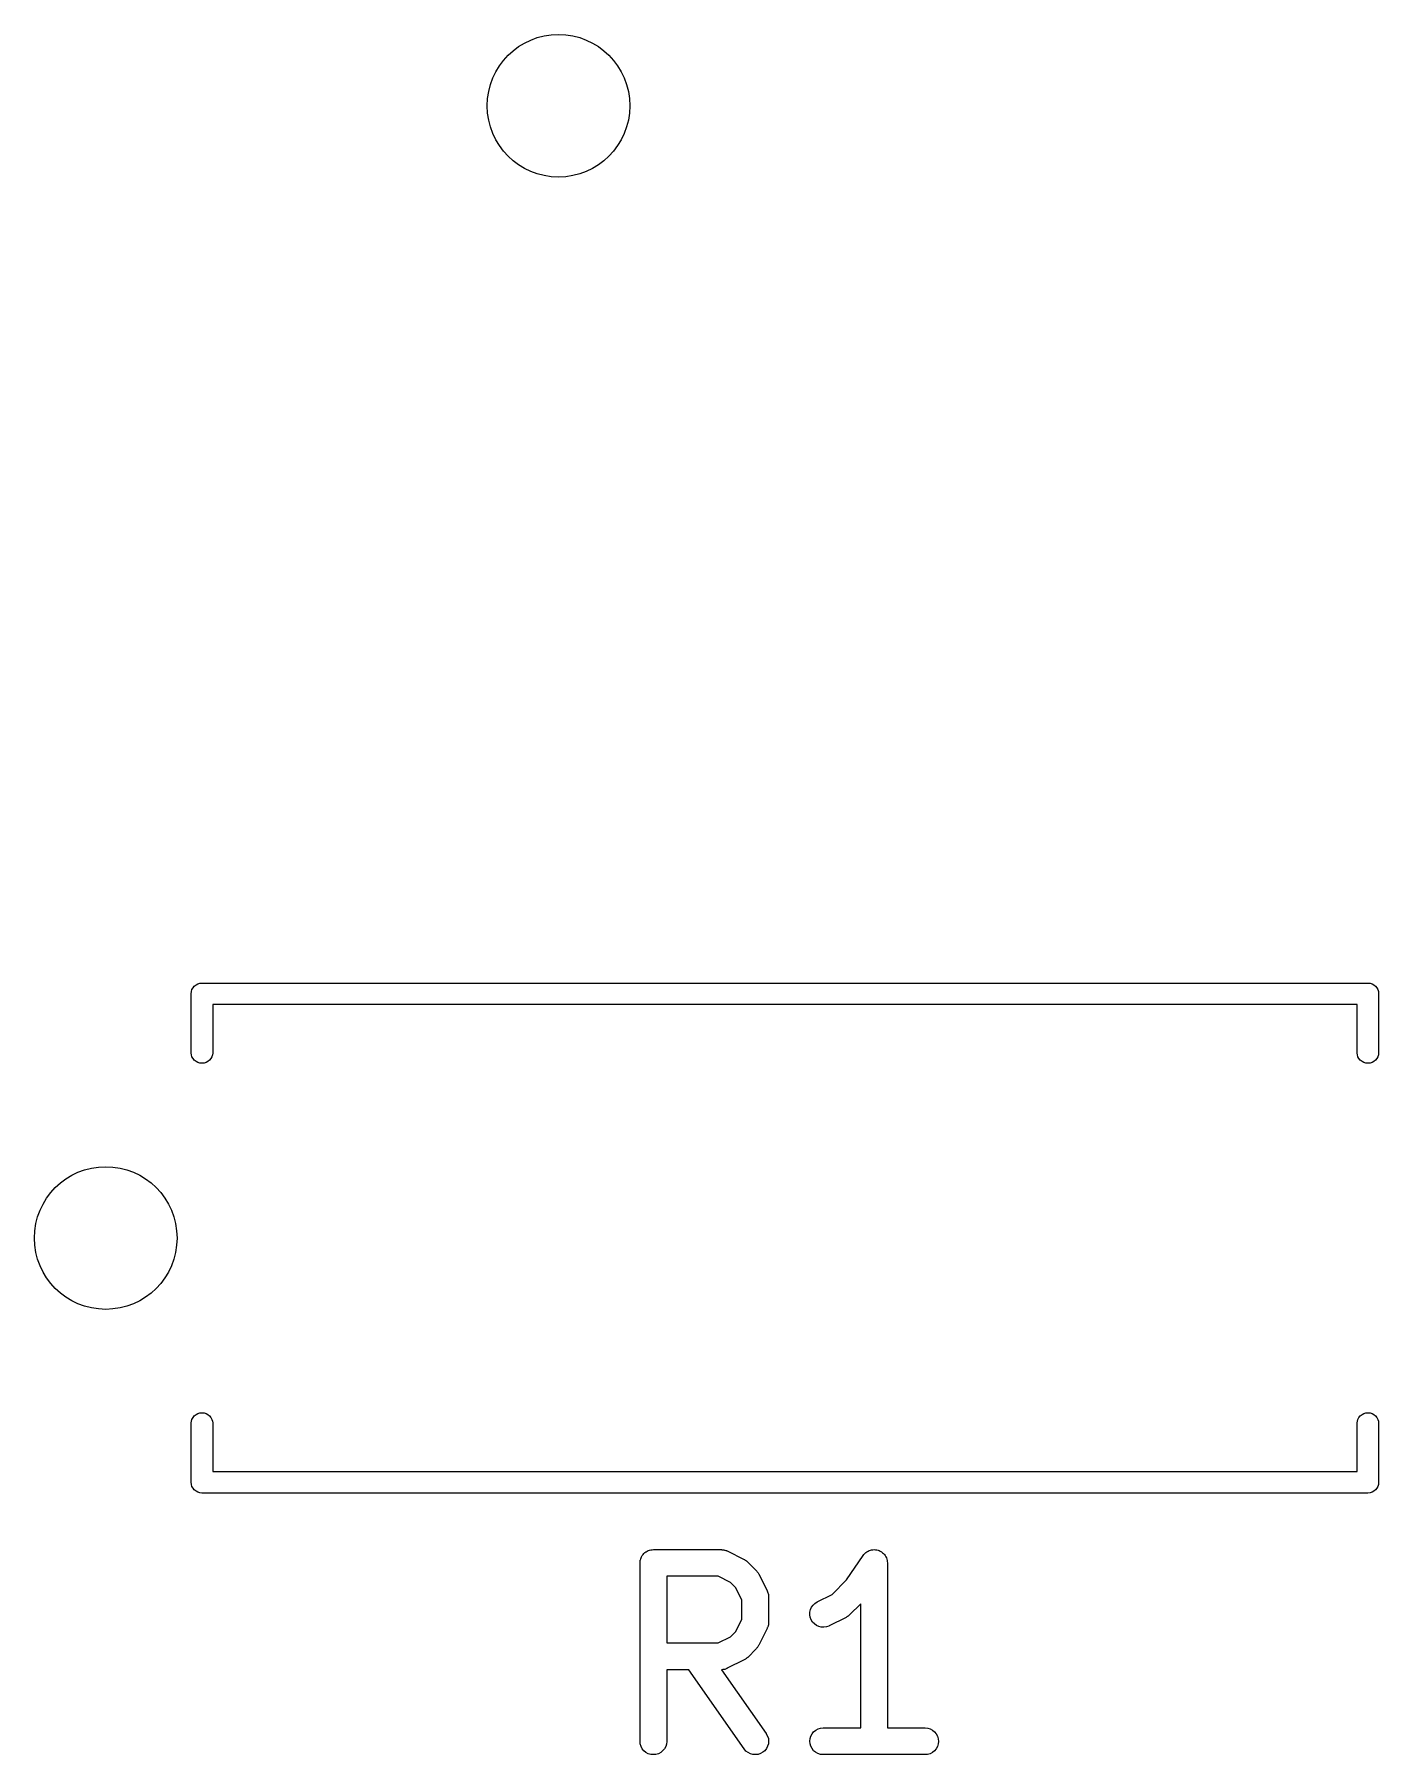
# Model space of a CAD drawing. Extents: x 93.9 to 128.9, y -118.8 to -92.
# Drawn here: x 105.01 to 112.55, y -118.47 to -108.82 of the extents above; entities that cross this region are included whole.
import ezdxf

# ---------------------------------------------------------------- set-up
doc = ezdxf.new("R2010")
doc.units = 0
doc.layers.add('BLACK', color=7, linetype='CONTINUOUS')

msp = doc.modelspace()

# ---------------------------------------------------------------- linework, layer by layer
at = {"layer": 'BLACK', "linetype": 'CONTINUOUS'}
for p, q in [((105.89, -114.2), (105.891, -114.188)), ((105.89, -114.203), (105.89, -114.2)), ((105.89, -114.533), (105.89, -114.203)), ((105.891, -114.188), (105.894, -114.177)), ((105.894, -114.177), (105.9, -114.167)), ((105.9, -114.167), (105.907, -114.157)), ((105.907, -114.157), (105.917, -114.15)), ((105.917, -114.15), (105.927, -114.144)), ((105.927, -114.144), (105.938, -114.141)), ((105.938, -114.141), (105.947, -114.14)), ((105.947, -114.14), (105.95, -114.14)), ((105.95, -114.14), (105.953, -114.14)), ((105.953, -114.14), (112.487, -114.14)), ((112.487, -114.14), (112.49, -114.14)), ((112.49, -114.14), (112.493, -114.14)), ((112.493, -114.14), (112.502, -114.141)), ((112.502, -114.141), (112.513, -114.144)), ((112.513, -114.144), (112.523, -114.15)), ((112.523, -114.15), (112.533, -114.157)), ((112.533, -114.157), (112.54, -114.167)), ((112.54, -114.167), (112.546, -114.177)), ((112.546, -114.177), (112.549, -114.188)), ((112.549, -114.188), (112.55, -114.2)), ((112.55, -114.2), (112.55, -114.203)), ((112.55, -114.203), (112.55, -114.533)), ((112.43, -114.26), (106.01, -114.26)), ((106.01, -114.26), (106.01, -114.533)), ((112.43, -114.533), (112.43, -114.26)), ((105.891, -114.542), (105.89, -114.533)), ((105.894, -114.553), (105.891, -114.542)), ((105.9, -114.563), (105.894, -114.553)), ((105.907, -114.573), (105.9, -114.563)), ((105.917, -114.58), (105.907, -114.573)), ((105.927, -114.586), (105.917, -114.58)), ((105.938, -114.589), (105.927, -114.586)), ((105.95, -114.59), (105.938, -114.589)), ((105.962, -114.589), (105.95, -114.59)), ((105.973, -114.586), (105.962, -114.589)), ((105.983, -114.58), (105.973, -114.586)), ((105.993, -114.573), (105.983, -114.58)), ((106, -114.563), (105.993, -114.573)), ((106.006, -114.553), (106, -114.563)), ((106.009, -114.542), (106.006, -114.553)), ((106.01, -114.533), (106.009, -114.542)), ((112.431, -114.542), (112.43, -114.533)), ((112.434, -114.553), (112.431, -114.542)), ((112.44, -114.563), (112.434, -114.553)), ((112.447, -114.573), (112.44, -114.563)), ((112.457, -114.58), (112.447, -114.573)), ((112.467, -114.586), (112.457, -114.58)), ((112.478, -114.589), (112.467, -114.586)), ((112.49, -114.59), (112.478, -114.589)), ((112.502, -114.589), (112.49, -114.59)), ((112.513, -114.586), (112.502, -114.589)), ((112.523, -114.58), (112.513, -114.586)), ((112.533, -114.573), (112.523, -114.58)), ((112.54, -114.563), (112.533, -114.573)), ((112.546, -114.553), (112.54, -114.563)), ((112.549, -114.542), (112.546, -114.553)), ((112.55, -114.533), (112.549, -114.542)), ((105.89, -116.607), (105.891, -116.598)), ((105.89, -116.937), (105.89, -116.607)), ((105.891, -116.598), (105.894, -116.587)), ((105.894, -116.587), (105.9, -116.577)), ((105.9, -116.577), (105.907, -116.567)), ((105.907, -116.567), (105.917, -116.56)), ((105.917, -116.56), (105.927, -116.554)), ((105.927, -116.554), (105.938, -116.551)), ((105.938, -116.551), (105.95, -116.55)), ((105.95, -116.55), (105.962, -116.551)), ((105.962, -116.551), (105.973, -116.554)), ((105.973, -116.554), (105.983, -116.56)), ((105.983, -116.56), (105.993, -116.567)), ((105.993, -116.567), (106, -116.577)), ((106, -116.577), (106.006, -116.587)), ((106.006, -116.587), (106.009, -116.598)), ((106.009, -116.598), (106.01, -116.607)), ((106.01, -116.607), (106.01, -116.88)), ((112.43, -116.607), (112.431, -116.598)), ((112.43, -116.88), (112.43, -116.607)), ((112.431, -116.598), (112.434, -116.587)), ((112.434, -116.587), (112.44, -116.577)), ((112.44, -116.577), (112.447, -116.567)), ((112.447, -116.567), (112.457, -116.56)), ((112.457, -116.56), (112.467, -116.554)), ((112.467, -116.554), (112.478, -116.551)), ((112.478, -116.551), (112.49, -116.55)), ((112.49, -116.55), (112.502, -116.551)), ((112.502, -116.551), (112.513, -116.554)), ((112.513, -116.554), (112.523, -116.56)), ((112.523, -116.56), (112.533, -116.567)), ((112.533, -116.567), (112.54, -116.577)), ((112.54, -116.577), (112.546, -116.587)), ((112.546, -116.587), (112.549, -116.598)), ((112.549, -116.598), (112.55, -116.607)), ((112.55, -116.607), (112.55, -116.937)), ((106.01, -116.88), (112.43, -116.88)), ((105.89, -116.94), (105.89, -116.937)), ((105.891, -116.952), (105.89, -116.94)), ((105.894, -116.963), (105.891, -116.952)), ((105.9, -116.973), (105.894, -116.963)), ((105.907, -116.983), (105.9, -116.973)), ((105.917, -116.99), (105.907, -116.983)), ((105.927, -116.996), (105.917, -116.99)), ((105.938, -116.999), (105.927, -116.996)), ((105.95, -117), (105.938, -116.999)), ((105.953, -117), (105.95, -117)), ((112.487, -117), (105.953, -117)), ((112.49, -117), (112.487, -117)), ((112.502, -116.999), (112.49, -117)), ((112.513, -116.996), (112.502, -116.999)), ((112.523, -116.99), (112.513, -116.996)), ((112.533, -116.983), (112.523, -116.99)), ((112.54, -116.973), (112.533, -116.983)), ((112.546, -116.963), (112.54, -116.973)), ((112.549, -116.952), (112.546, -116.963)), ((112.55, -116.943), (112.549, -116.952)), ((112.55, -116.937), (112.55, -116.94)), ((112.55, -116.94), (112.55, -116.943)), ((112.55, -116.943), (112.55, -116.943)), ((108.407, -117.391), (108.408, -117.384)), ((108.407, -117.392), (108.407, -117.391)), ((108.407, -118.392), (108.407, -117.392)), ((108.407, -117.392), (108.407, -117.392)), ((108.407, -117.392), (108.407, -117.392)), ((108.407, -117.392), (108.407, -117.392)), ((108.408, -117.384), (108.408, -117.377)), ((108.408, -117.377), (108.409, -117.377)), ((108.409, -117.377), (108.411, -117.37)), ((108.409, -117.377), (108.409, -117.377)), ((108.411, -117.37), (108.413, -117.363)), ((108.413, -117.363), (108.416, -117.357)), ((108.413, -117.363), (108.413, -117.363)), ((108.413, -117.363), (108.413, -117.363)), ((108.416, -117.357), (108.42, -117.35)), ((108.42, -117.35), (108.425, -117.345)), ((108.42, -117.35), (108.42, -117.35)), ((108.42, -117.35), (108.42, -117.35)), ((108.425, -117.345), (108.429, -117.339)), ((108.429, -117.339), (108.435, -117.334)), ((108.429, -117.339), (108.429, -117.339)), ((108.429, -117.339), (108.429, -117.339)), ((108.435, -117.334), (108.44, -117.33)), ((108.44, -117.33), (108.441, -117.33)), ((108.441, -117.33), (108.447, -117.326)), ((108.441, -117.33), (108.441, -117.33)), ((108.447, -117.326), (108.453, -117.323)), ((108.453, -117.323), (108.454, -117.323)), ((108.454, -117.323), (108.461, -117.321)), ((108.454, -117.323), (108.454, -117.323)), ((108.461, -117.321), (108.467, -117.319)), ((108.467, -117.319), (108.468, -117.319)), ((108.468, -117.319), (108.475, -117.318)), ((108.468, -117.319), (108.468, -117.319)), ((108.475, -117.318), (108.482, -117.317)), ((108.482, -117.317), (108.863, -117.317)), ((108.863, -117.317), (108.864, -117.317)), ((108.864, -117.317), (108.866, -117.318)), ((108.866, -117.318), (108.868, -117.318)), ((108.868, -117.318), (108.873, -117.318)), ((108.873, -117.318), (108.878, -117.319)), ((108.878, -117.319), (108.881, -117.32)), ((108.881, -117.32), (108.883, -117.32)), ((108.883, -117.32), (108.888, -117.322)), ((108.888, -117.322), (108.892, -117.323)), ((108.892, -117.323), (108.894, -117.325)), ((108.894, -117.325), (108.896, -117.325)), ((108.896, -117.325), (108.992, -117.373)), ((108.992, -117.373), (108.993, -117.373)), ((108.993, -117.373), (108.996, -117.376)), ((108.996, -117.376), (109, -117.378)), ((109, -117.378), (109.002, -117.38)), ((109.002, -117.38), (109.005, -117.381)), ((109.005, -117.381), (109.008, -117.384)), ((109.008, -117.384), (109.011, -117.387)), ((109.011, -117.387), (109.059, -117.435)), ((109.566, -117.487), (109.658, -117.351)), ((109.658, -117.35), (109.663, -117.344)), ((109.658, -117.351), (109.658, -117.35)), ((109.658, -117.35), (109.658, -117.35)), ((109.658, -117.35), (109.658, -117.35)), ((109.658, -117.35), (109.658, -117.35)), ((109.663, -117.344), (109.668, -117.339)), ((109.668, -117.339), (109.673, -117.334)), ((109.668, -117.339), (109.668, -117.339)), ((109.668, -117.339), (109.668, -117.339)), ((109.673, -117.334), (109.679, -117.33)), ((109.679, -117.33), (109.686, -117.326)), ((109.679, -117.33), (109.679, -117.33)), ((109.679, -117.33), (109.679, -117.33)), ((109.686, -117.326), (109.692, -117.323)), ((109.692, -117.323), (109.699, -117.321)), ((109.692, -117.323), (109.692, -117.323)), ((109.692, -117.323), (109.692, -117.323)), ((109.699, -117.321), (109.706, -117.319)), ((109.706, -117.319), (109.713, -117.318)), ((109.706, -117.319), (109.706, -117.319)), ((109.706, -117.319), (109.706, -117.319)), ((109.713, -117.318), (109.721, -117.317)), ((109.721, -117.317), (109.721, -117.317)), ((109.721, -117.317), (109.728, -117.318)), ((109.721, -117.317), (109.721, -117.317)), ((109.728, -117.318), (109.735, -117.319)), ((109.735, -117.319), (109.735, -117.319)), ((109.735, -117.319), (109.735, -117.319)), ((109.735, -117.319), (109.742, -117.321)), ((109.742, -117.321), (109.749, -117.323)), ((109.749, -117.323), (109.749, -117.323)), ((109.749, -117.323), (109.749, -117.323)), ((109.749, -117.323), (109.755, -117.327)), ((109.755, -117.327), (109.762, -117.33)), ((109.762, -117.33), (109.762, -117.33)), ((109.762, -117.33), (109.762, -117.33)), ((109.762, -117.33), (109.767, -117.335)), ((109.767, -117.335), (109.773, -117.34)), ((109.773, -117.34), (109.773, -117.34)), ((109.773, -117.34), (109.773, -117.34)), ((109.773, -117.34), (109.778, -117.345)), ((109.778, -117.345), (109.782, -117.351)), ((109.782, -117.351), (109.782, -117.351)), ((109.782, -117.351), (109.783, -117.351)), ((109.783, -117.351), (109.786, -117.357)), ((109.786, -117.357), (109.789, -117.364)), ((109.789, -117.364), (109.789, -117.364)), ((109.789, -117.364), (109.789, -117.364)), ((109.789, -117.364), (109.791, -117.371)), ((109.791, -117.371), (109.794, -117.378)), ((109.794, -117.378), (109.794, -117.378)), ((109.794, -117.378), (109.794, -117.378)), ((109.794, -117.378), (109.794, -117.385)), ((109.794, -117.385), (109.795, -117.392)), ((109.795, -117.392), (109.795, -118.317)), ((108.557, -117.467), (108.557, -117.841)), ((108.845, -117.467), (108.557, -117.467)), ((108.914, -117.502), (108.845, -117.467)), ((109.059, -117.435), (109.059, -117.435)), ((109.059, -117.435), (109.062, -117.439)), ((109.062, -117.439), (109.065, -117.442)), ((109.065, -117.442), (109.067, -117.444)), ((109.067, -117.444), (109.069, -117.447)), ((109.069, -117.447), (109.071, -117.451)), ((109.071, -117.451), (109.073, -117.454)), ((109.073, -117.454), (109.12, -117.549)), ((109.485, -117.569), (109.566, -117.487)), ((108.944, -117.532), (108.914, -117.502)), ((108.978, -117.601), (108.944, -117.532)), ((109.12, -117.549), (109.121, -117.55)), ((109.121, -117.55), (109.122, -117.552)), ((109.122, -117.552), (109.123, -117.554)), ((109.123, -117.554), (109.124, -117.559)), ((109.124, -117.559), (109.126, -117.564)), ((109.126, -117.564), (109.126, -117.566)), ((109.126, -117.566), (109.127, -117.568)), ((109.127, -117.568), (109.127, -117.573)), ((109.127, -117.573), (109.128, -117.578)), ((109.128, -117.578), (109.128, -117.581)), ((109.128, -117.581), (109.128, -117.583)), ((109.128, -117.583), (109.128, -117.726)), ((109.401, -117.611), (109.485, -117.569)), ((108.978, -117.708), (108.978, -117.601)), ((109.359, -117.683), (109.36, -117.668)), ((109.362, -117.697), (109.359, -117.683)), ((109.36, -117.668), (109.363, -117.654)), ((109.363, -117.654), (109.369, -117.641)), ((109.369, -117.641), (109.378, -117.629)), ((109.378, -117.629), (109.388, -117.619)), ((109.388, -117.619), (109.401, -117.611)), ((109.57, -117.693), (109.567, -117.695)), ((109.573, -117.691), (109.57, -117.693)), ((109.575, -117.69), (109.573, -117.691)), ((109.579, -117.687), (109.575, -117.69)), ((109.582, -117.684), (109.579, -117.687)), ((109.583, -117.684), (109.582, -117.684)), ((109.645, -117.621), (109.583, -117.684)), ((109.645, -118.317), (109.645, -117.621)), ((108.914, -117.807), (108.944, -117.777)), ((108.944, -117.777), (108.978, -117.708)), ((109.12, -117.759), (109.073, -117.854)), ((109.121, -117.757), (109.12, -117.759)), ((109.122, -117.755), (109.121, -117.757)), ((109.124, -117.75), (109.122, -117.755)), ((109.126, -117.746), (109.124, -117.75)), ((109.127, -117.741), (109.126, -117.743)), ((109.126, -117.743), (109.126, -117.746)), ((109.128, -117.731), (109.127, -117.736)), ((109.127, -117.736), (109.127, -117.741)), ((109.128, -117.726), (109.128, -117.727)), ((109.128, -117.727), (109.128, -117.729)), ((109.128, -117.729), (109.128, -117.731)), ((109.367, -117.711), (109.362, -117.697)), ((109.375, -117.724), (109.367, -117.711)), ((109.385, -117.734), (109.375, -117.724)), ((109.397, -117.743), (109.385, -117.734)), ((109.41, -117.749), (109.397, -117.743)), ((109.424, -117.752), (109.41, -117.749)), ((109.439, -117.753), (109.424, -117.752)), ((109.453, -117.751), (109.439, -117.753)), ((109.467, -117.746), (109.453, -117.751)), ((109.468, -117.745), (109.467, -117.746)), ((109.563, -117.698), (109.468, -117.745)), ((109.567, -117.695), (109.563, -117.698)), ((108.557, -117.841), (108.845, -117.841)), ((108.845, -117.841), (108.914, -117.807)), ((109.059, -117.874), (109.011, -117.922)), ((109.061, -117.871), (109.059, -117.874)), ((109.064, -117.868), (109.061, -117.871)), ((109.066, -117.865), (109.064, -117.868)), ((109.068, -117.863), (109.066, -117.865)), ((109.07, -117.859), (109.068, -117.863)), ((109.072, -117.855), (109.07, -117.859)), ((109.073, -117.854), (109.072, -117.855)), ((108.992, -117.936), (108.896, -117.983)), ((108.995, -117.933), (108.992, -117.936)), ((108.999, -117.931), (108.995, -117.933)), ((109.001, -117.93), (108.999, -117.931)), ((109.004, -117.928), (109.001, -117.93)), ((109.007, -117.925), (109.004, -117.928)), ((109.01, -117.922), (109.007, -117.925)), ((109.011, -117.922), (109.01, -117.922)), ((108.681, -117.991), (108.557, -117.991)), ((108.557, -117.991), (108.557, -118.392)), ((108.992, -118.435), (108.681, -117.991)), ((108.865, -117.991), (108.864, -117.991)), ((108.864, -117.991), (109.115, -118.349)), ((108.867, -117.991), (108.865, -117.991)), ((108.872, -117.99), (108.867, -117.991)), ((108.877, -117.99), (108.872, -117.99)), ((108.88, -117.989), (108.877, -117.99)), ((108.882, -117.989), (108.88, -117.989)), ((108.887, -117.987), (108.882, -117.989)), ((108.891, -117.986), (108.887, -117.987)), ((108.893, -117.984), (108.891, -117.986)), ((108.895, -117.984), (108.893, -117.984)), ((108.896, -117.983), (108.895, -117.984)), ((109.115, -118.349), (109.115, -118.35)), ((109.115, -118.35), (109.122, -118.363)), ((109.122, -118.363), (109.127, -118.377)), ((109.361, -118.377), (109.365, -118.363)), ((109.365, -118.363), (109.372, -118.35)), ((109.372, -118.35), (109.381, -118.339)), ((109.381, -118.339), (109.393, -118.33)), ((109.393, -118.33), (109.406, -118.323)), ((109.406, -118.323), (109.42, -118.319)), ((109.42, -118.319), (109.434, -118.317)), ((109.434, -118.317), (109.645, -118.317)), ((109.795, -118.317), (110.006, -118.317)), ((110.006, -118.317), (110.007, -118.317)), ((110.007, -118.317), (110.021, -118.319)), ((110.021, -118.319), (110.035, -118.323)), ((110.035, -118.323), (110.048, -118.33)), ((110.048, -118.33), (110.059, -118.34)), ((110.059, -118.34), (110.068, -118.351)), ((110.068, -118.351), (110.075, -118.364)), ((110.075, -118.364), (110.079, -118.378)), ((108.408, -118.407), (108.407, -118.392)), ((108.413, -118.421), (108.408, -118.407)), ((108.419, -118.434), (108.413, -118.421)), ((108.429, -118.445), (108.419, -118.434)), ((108.44, -118.455), (108.429, -118.445)), ((108.453, -118.462), (108.44, -118.455)), ((108.467, -118.466), (108.453, -118.462)), ((108.51, -118.462), (108.496, -118.466)), ((108.523, -118.455), (108.51, -118.462)), ((108.534, -118.446), (108.523, -118.455)), ((108.544, -118.435), (108.534, -118.446)), ((108.551, -118.422), (108.544, -118.435)), ((108.555, -118.408), (108.551, -118.422)), ((108.557, -118.393), (108.555, -118.408)), ((108.557, -118.392), (108.557, -118.393)), ((109.001, -118.447), (108.992, -118.435)), ((109.013, -118.456), (109.001, -118.447)), ((109.026, -118.462), (109.013, -118.456)), ((109.04, -118.466), (109.026, -118.462)), ((109.083, -118.461), (109.069, -118.466)), ((109.096, -118.454), (109.083, -118.461)), ((109.107, -118.445), (109.096, -118.454)), ((109.116, -118.433), (109.107, -118.445)), ((109.123, -118.42), (109.116, -118.433)), ((109.127, -118.406), (109.123, -118.42)), ((109.127, -118.377), (109.128, -118.392)), ((109.128, -118.392), (109.127, -118.406)), ((109.359, -118.392), (109.361, -118.377)), ((109.361, -118.406), (109.359, -118.392)), ((109.365, -118.42), (109.361, -118.406)), ((109.372, -118.433), (109.365, -118.42)), ((109.381, -118.445), (109.372, -118.433)), ((109.392, -118.454), (109.381, -118.445)), ((109.405, -118.461), (109.392, -118.454)), ((109.419, -118.466), (109.405, -118.461)), ((110.034, -118.462), (110.02, -118.466)), ((110.047, -118.455), (110.034, -118.462)), ((110.059, -118.446), (110.047, -118.455)), ((110.068, -118.434), (110.059, -118.446)), ((110.075, -118.421), (110.068, -118.434)), ((110.079, -118.407), (110.075, -118.421)), ((110.079, -118.378), (110.081, -118.393)), ((110.081, -118.393), (110.079, -118.407)), ((108.481, -118.467), (108.467, -118.466)), ((108.496, -118.466), (108.481, -118.467)), ((109.055, -118.467), (109.04, -118.466)), ((109.069, -118.466), (109.055, -118.467)), ((109.433, -118.467), (109.419, -118.466)), ((109.434, -118.467), (109.433, -118.467)), ((110.006, -118.467), (109.434, -118.467)), ((110.02, -118.466), (110.006, -118.467))]:
    msp.add_line(p, q, dxfattribs=at)
at = {"layer": 'BLACK'}
for centre in [(107.95, -109.22), (105.41, -115.57)]:
    msp.add_circle(centre, 0.4, dxfattribs=at)

doc.saveas('drawing.dxf')
